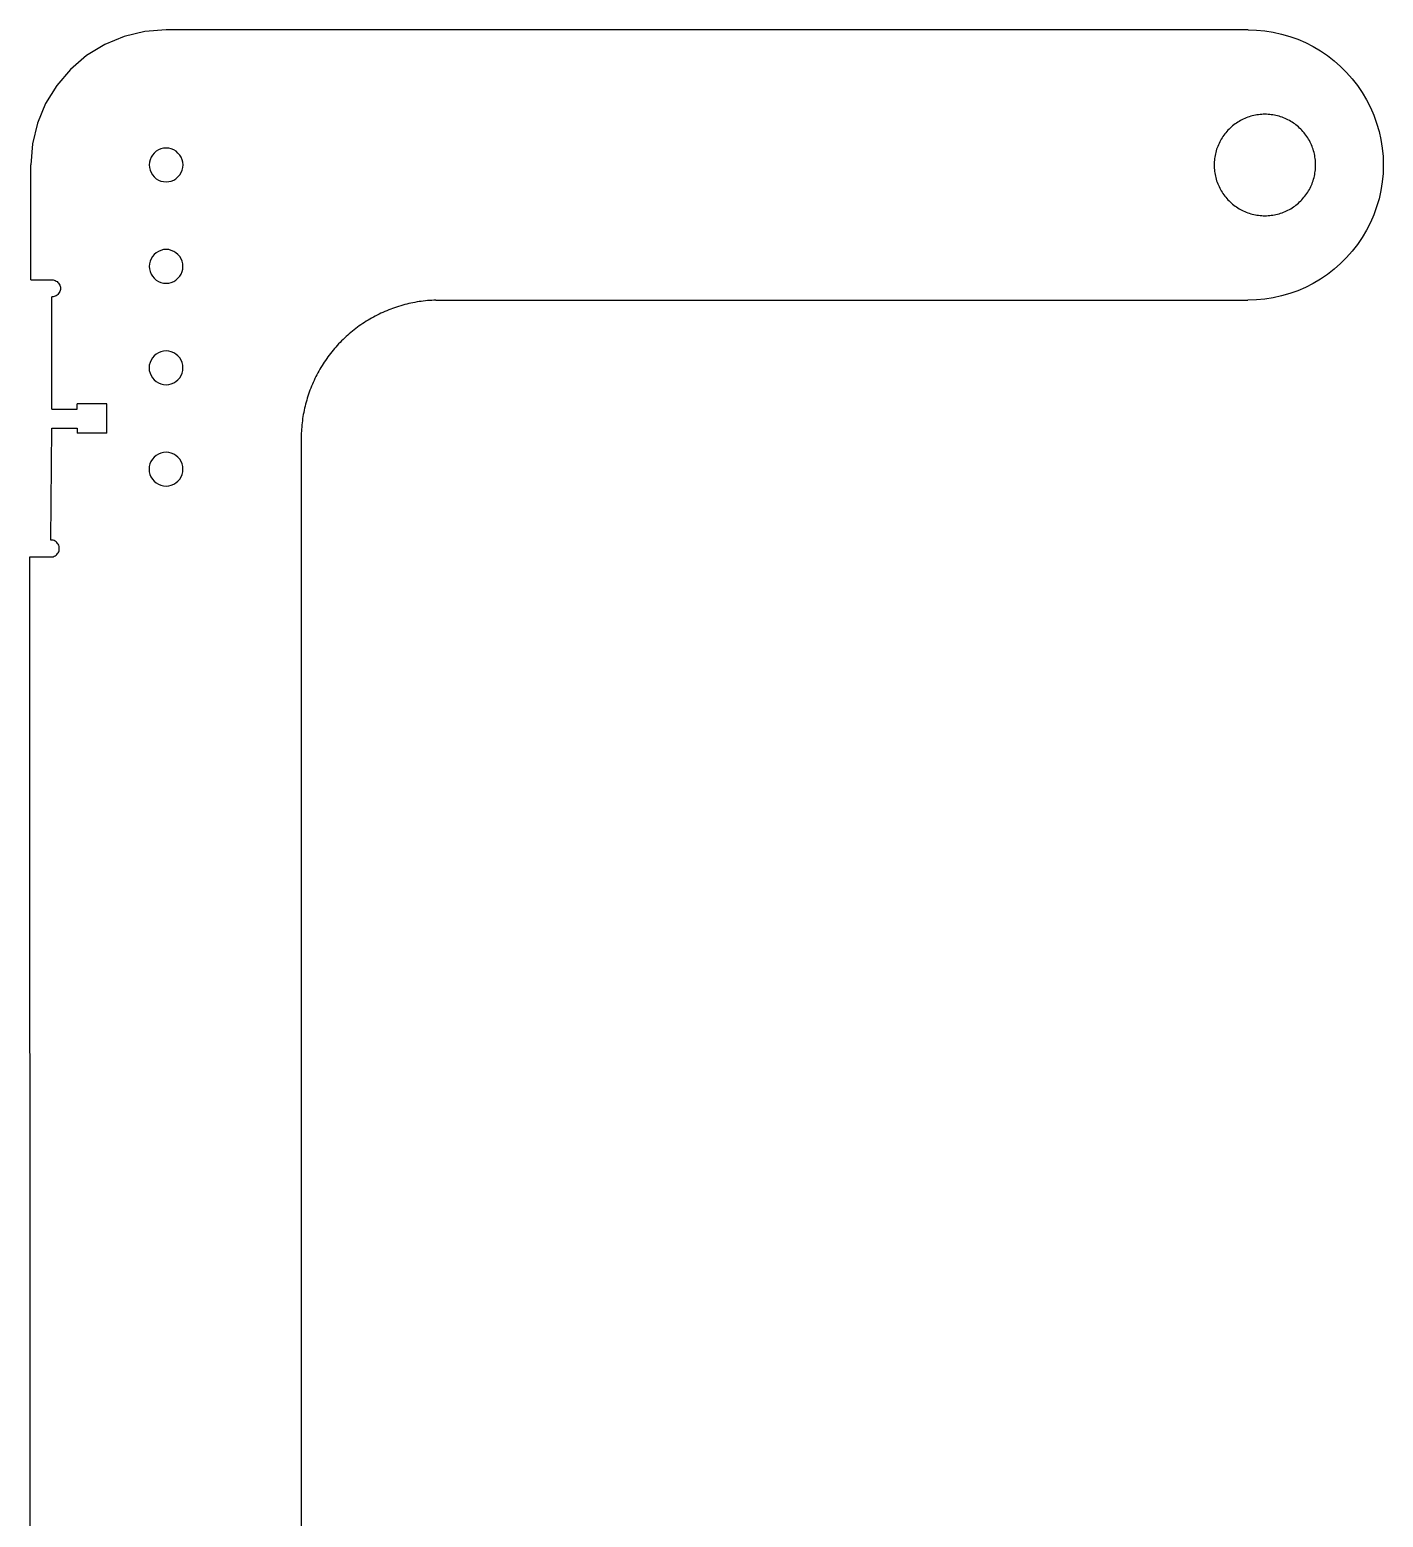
# Model space of a CAD drawing. Extents: x -100 to 100, y -46 to 46.
# Drawn here: x -99.7 to -79.69, y -23.92 to -1.92 of the extents above; entities that cross this region are included whole.
import ezdxf

# ---------------------------------------------------------------- set-up
doc = ezdxf.new("R2010")
doc.units = 0
doc.header["$MEASUREMENT"] = 0
doc.layers.get('0').update_dxf_attribs({"linetype": 'CONTINUOUS'})

msp = doc.modelspace()

# ---------------------------------------------------------------- linework, layer by layer
for p, q in [((-98.001, -1.941), (-98.306, -2.014)), ((-97.688, -1.916), (-98.001, -1.941)), ((-81.688, -1.917), (-97.688, -1.916)), ((-81.688, -1.917), (-81.563, -1.921)), ((-81.563, -1.921), (-81.438, -1.933)), ((-81.438, -1.933), (-81.314, -1.953)), ((-81.314, -1.953), (-81.191, -1.98)), ((-81.191, -1.98), (-81.07, -2.015)), ((-98.596, -2.134), (-98.864, -2.298)), ((-98.306, -2.014), (-98.596, -2.134)), ((-81.07, -2.015), (-80.952, -2.058)), ((-80.952, -2.058), (-80.837, -2.107)), ((-80.837, -2.107), (-80.725, -2.165)), ((-80.725, -2.165), (-80.617, -2.228)), ((-98.864, -2.298), (-99.103, -2.502)), ((-80.617, -2.228), (-80.513, -2.299)), ((-80.513, -2.299), (-80.413, -2.376)), ((-80.413, -2.376), (-80.319, -2.459)), ((-99.103, -2.502), (-99.306, -2.741)), ((-80.319, -2.459), (-80.23, -2.548)), ((-80.23, -2.548), (-80.147, -2.642)), ((-99.306, -2.741), (-99.47, -3.008)), ((-80.147, -2.642), (-80.07, -2.742)), ((-80.07, -2.742), (-80, -2.846)), ((-80, -2.846), (-79.936, -2.954)), ((-99.47, -3.008), (-99.591, -3.298)), ((-79.936, -2.954), (-79.879, -3.066)), ((-79.879, -3.066), (-79.829, -3.181)), ((-99.591, -3.298), (-99.664, -3.603)), ((-81.86, -3.297), (-81.879, -3.31)), ((-81.84, -3.284), (-81.86, -3.297)), ((-81.82, -3.271), (-81.84, -3.284)), ((-81.8, -3.26), (-81.82, -3.271)), ((-81.779, -3.249), (-81.8, -3.26)), ((-81.758, -3.238), (-81.779, -3.249)), ((-81.736, -3.229), (-81.758, -3.238)), ((-81.714, -3.22), (-81.736, -3.229)), ((-81.692, -3.211), (-81.714, -3.22)), ((-81.67, -3.204), (-81.692, -3.211)), ((-81.648, -3.197), (-81.67, -3.204)), ((-81.625, -3.191), (-81.648, -3.197)), ((-81.602, -3.185), (-81.625, -3.191)), ((-81.579, -3.18), (-81.602, -3.185)), ((-81.556, -3.176), (-81.579, -3.18)), ((-81.532, -3.173), (-81.556, -3.176)), ((-81.509, -3.17), (-81.532, -3.173)), ((-81.485, -3.169), (-81.509, -3.17)), ((-81.462, -3.167), (-81.485, -3.169)), ((-81.438, -3.167), (-81.462, -3.167)), ((-81.415, -3.167), (-81.438, -3.167)), ((-81.391, -3.169), (-81.415, -3.167)), ((-81.368, -3.17), (-81.391, -3.169)), ((-81.344, -3.173), (-81.368, -3.17)), ((-81.321, -3.176), (-81.344, -3.173)), ((-81.298, -3.18), (-81.321, -3.176)), ((-81.275, -3.185), (-81.298, -3.18)), ((-81.252, -3.191), (-81.275, -3.185)), ((-81.229, -3.197), (-81.252, -3.191)), ((-81.207, -3.204), (-81.229, -3.197)), ((-81.184, -3.211), (-81.207, -3.204)), ((-81.162, -3.22), (-81.184, -3.211)), ((-81.14, -3.229), (-81.162, -3.22)), ((-81.119, -3.238), (-81.14, -3.229)), ((-81.098, -3.249), (-81.119, -3.238)), ((-81.077, -3.26), (-81.098, -3.249)), ((-81.057, -3.272), (-81.077, -3.26)), ((-81.036, -3.284), (-81.057, -3.272)), ((-81.017, -3.297), (-81.036, -3.284)), ((-80.998, -3.31), (-81.017, -3.297)), ((-79.829, -3.181), (-79.786, -3.299)), ((-79.786, -3.299), (-79.751, -3.42)), ((-82.072, -3.515), (-82.084, -3.535)), ((-82.059, -3.495), (-82.072, -3.515)), ((-82.045, -3.476), (-82.059, -3.495)), ((-82.031, -3.457), (-82.045, -3.476)), ((-82.016, -3.439), (-82.031, -3.457)), ((-82.001, -3.421), (-82.016, -3.439)), ((-81.985, -3.404), (-82.001, -3.421)), ((-81.969, -3.387), (-81.985, -3.404)), ((-81.952, -3.37), (-81.969, -3.387)), ((-81.934, -3.354), (-81.952, -3.37)), ((-81.916, -3.339), (-81.934, -3.354)), ((-81.898, -3.324), (-81.916, -3.339)), ((-81.879, -3.31), (-81.898, -3.324)), ((-80.979, -3.324), (-80.998, -3.31)), ((-80.96, -3.339), (-80.979, -3.324)), ((-80.942, -3.354), (-80.96, -3.339)), ((-80.925, -3.37), (-80.942, -3.354)), ((-80.908, -3.387), (-80.925, -3.37)), ((-80.892, -3.404), (-80.908, -3.387)), ((-80.876, -3.421), (-80.892, -3.404)), ((-80.86, -3.439), (-80.876, -3.421)), ((-80.846, -3.457), (-80.86, -3.439)), ((-80.832, -3.476), (-80.846, -3.457)), ((-80.818, -3.496), (-80.832, -3.476)), ((-80.805, -3.515), (-80.818, -3.496)), ((-80.793, -3.535), (-80.805, -3.515)), ((-79.751, -3.42), (-79.724, -3.542)), ((-99.664, -3.603), (-99.688, -3.916)), ((-97.865, -3.74), (-97.891, -3.769)), ((-97.835, -3.714), (-97.865, -3.74)), ((-97.802, -3.694), (-97.835, -3.714)), ((-97.766, -3.679), (-97.802, -3.694)), ((-97.728, -3.669), (-97.766, -3.679)), ((-97.688, -3.666), (-97.728, -3.669)), ((-97.649, -3.669), (-97.688, -3.666)), ((-97.611, -3.679), (-97.649, -3.669)), ((-97.575, -3.694), (-97.611, -3.679)), ((-97.541, -3.714), (-97.575, -3.694)), ((-97.512, -3.74), (-97.541, -3.714)), ((-97.486, -3.769), (-97.512, -3.74)), ((-82.165, -3.73), (-82.17, -3.753)), ((-82.159, -3.708), (-82.165, -3.73)), ((-82.152, -3.685), (-82.159, -3.708)), ((-82.144, -3.663), (-82.152, -3.685)), ((-82.136, -3.641), (-82.144, -3.663)), ((-82.127, -3.619), (-82.136, -3.641)), ((-82.117, -3.598), (-82.127, -3.619)), ((-82.107, -3.576), (-82.117, -3.598)), ((-82.096, -3.556), (-82.107, -3.576)), ((-82.084, -3.535), (-82.096, -3.556)), ((-80.781, -3.556), (-80.793, -3.535)), ((-80.77, -3.577), (-80.781, -3.556)), ((-80.76, -3.598), (-80.77, -3.577)), ((-80.75, -3.619), (-80.76, -3.598)), ((-80.741, -3.641), (-80.75, -3.619)), ((-80.733, -3.663), (-80.741, -3.641)), ((-80.725, -3.685), (-80.733, -3.663)), ((-80.718, -3.708), (-80.725, -3.685)), ((-80.712, -3.731), (-80.718, -3.708)), ((-80.706, -3.753), (-80.712, -3.731)), ((-79.724, -3.542), (-79.704, -3.667)), ((-79.704, -3.667), (-79.692, -3.792)), ((-99.689, -5.616), (-99.688, -3.916)), ((-97.935, -3.877), (-97.938, -3.916)), ((-97.938, -3.916), (-97.935, -3.955)), ((-97.926, -3.839), (-97.935, -3.877)), ((-97.935, -3.955), (-97.926, -3.994)), ((-97.911, -3.803), (-97.926, -3.839)), ((-97.891, -3.769), (-97.911, -3.803)), ((-97.466, -3.803), (-97.486, -3.769)), ((-97.451, -3.839), (-97.466, -3.803)), ((-97.442, -3.877), (-97.451, -3.839)), ((-97.451, -3.994), (-97.442, -3.956)), ((-97.438, -3.916), (-97.442, -3.877)), ((-97.442, -3.956), (-97.438, -3.916)), ((-82.187, -3.87), (-82.188, -3.893)), ((-82.188, -3.893), (-82.188, -3.917)), ((-82.188, -3.917), (-82.188, -3.941)), ((-82.188, -3.941), (-82.187, -3.964)), ((-82.185, -3.846), (-82.187, -3.87)), ((-82.182, -3.823), (-82.185, -3.846)), ((-82.179, -3.8), (-82.182, -3.823)), ((-82.175, -3.776), (-82.179, -3.8)), ((-82.17, -3.753), (-82.175, -3.776)), ((-80.702, -3.777), (-80.706, -3.753)), ((-80.698, -3.8), (-80.702, -3.777)), ((-80.694, -3.823), (-80.698, -3.8)), ((-80.692, -3.847), (-80.694, -3.823)), ((-80.69, -3.87), (-80.692, -3.847)), ((-80.689, -3.894), (-80.69, -3.87)), ((-80.69, -3.964), (-80.689, -3.941)), ((-80.688, -3.917), (-80.689, -3.894)), ((-80.689, -3.941), (-80.688, -3.917)), ((-79.692, -3.792), (-79.688, -3.917)), ((-79.688, -3.917), (-79.692, -4.043)), ((-97.926, -3.994), (-97.911, -4.03)), ((-97.911, -4.03), (-97.891, -4.063)), ((-97.891, -4.063), (-97.865, -4.093)), ((-97.865, -4.093), (-97.835, -4.119)), ((-97.835, -4.119), (-97.802, -4.139)), ((-97.802, -4.139), (-97.766, -4.154)), ((-97.766, -4.154), (-97.728, -4.163)), ((-97.728, -4.163), (-97.688, -4.166)), ((-97.688, -4.166), (-97.649, -4.163)), ((-97.649, -4.163), (-97.611, -4.154)), ((-97.611, -4.154), (-97.575, -4.139)), ((-97.575, -4.139), (-97.542, -4.119)), ((-97.542, -4.119), (-97.512, -4.093)), ((-97.512, -4.093), (-97.486, -4.063)), ((-97.486, -4.063), (-97.466, -4.03)), ((-97.466, -4.03), (-97.451, -3.994)), ((-82.187, -3.964), (-82.185, -3.988)), ((-82.185, -3.988), (-82.182, -4.011)), ((-82.182, -4.011), (-82.179, -4.034)), ((-82.179, -4.034), (-82.175, -4.057)), ((-82.175, -4.057), (-82.17, -4.081)), ((-82.17, -4.081), (-82.165, -4.103)), ((-82.165, -4.103), (-82.159, -4.126)), ((-82.159, -4.126), (-82.152, -4.149)), ((-82.152, -4.149), (-82.144, -4.171)), ((-82.144, -4.171), (-82.136, -4.193)), ((-80.741, -4.193), (-80.733, -4.171)), ((-80.733, -4.171), (-80.725, -4.149)), ((-80.725, -4.149), (-80.718, -4.126)), ((-80.718, -4.126), (-80.712, -4.104)), ((-80.712, -4.104), (-80.706, -4.081)), ((-80.706, -4.081), (-80.702, -4.058)), ((-80.702, -4.058), (-80.698, -4.034)), ((-80.698, -4.034), (-80.694, -4.011)), ((-80.694, -4.011), (-80.692, -3.988)), ((-80.692, -3.988), (-80.69, -3.964)), ((-79.704, -4.168), (-79.724, -4.292)), ((-79.692, -4.043), (-79.704, -4.168)), ((-82.136, -4.193), (-82.127, -4.215)), ((-82.127, -4.215), (-82.117, -4.236)), ((-82.117, -4.236), (-82.107, -4.257)), ((-82.107, -4.257), (-82.096, -4.278)), ((-82.096, -4.278), (-82.084, -4.299)), ((-82.084, -4.299), (-82.072, -4.319)), ((-82.072, -4.319), (-82.059, -4.339)), ((-82.059, -4.339), (-82.045, -4.358)), ((-82.045, -4.358), (-82.031, -4.377)), ((-82.031, -4.377), (-82.016, -4.395)), ((-82.016, -4.395), (-82.001, -4.413)), ((-80.876, -4.413), (-80.861, -4.395)), ((-80.861, -4.395), (-80.846, -4.377)), ((-80.846, -4.377), (-80.832, -4.358)), ((-80.832, -4.358), (-80.818, -4.339)), ((-80.818, -4.339), (-80.805, -4.319)), ((-80.805, -4.319), (-80.793, -4.299)), ((-80.793, -4.299), (-80.781, -4.278)), ((-80.781, -4.278), (-80.77, -4.258)), ((-80.77, -4.258), (-80.76, -4.236)), ((-80.76, -4.236), (-80.75, -4.215)), ((-80.75, -4.215), (-80.741, -4.193)), ((-79.724, -4.292), (-79.751, -4.415)), ((-82.001, -4.413), (-81.985, -4.43)), ((-81.985, -4.43), (-81.969, -4.447)), ((-81.969, -4.447), (-81.952, -4.464)), ((-81.952, -4.464), (-81.934, -4.48)), ((-81.934, -4.48), (-81.917, -4.495)), ((-81.917, -4.495), (-81.898, -4.51)), ((-81.898, -4.51), (-81.879, -4.524)), ((-81.879, -4.524), (-81.86, -4.537)), ((-81.86, -4.537), (-81.84, -4.55)), ((-81.84, -4.55), (-81.82, -4.563)), ((-81.82, -4.563), (-81.8, -4.574)), ((-81.8, -4.574), (-81.779, -4.585)), ((-81.779, -4.585), (-81.758, -4.596)), ((-81.758, -4.596), (-81.736, -4.605)), ((-81.736, -4.605), (-81.715, -4.614)), ((-81.715, -4.614), (-81.692, -4.623)), ((-81.184, -4.623), (-81.162, -4.614)), ((-81.162, -4.614), (-81.141, -4.605)), ((-81.141, -4.605), (-81.119, -4.596)), ((-81.119, -4.596), (-81.098, -4.585)), ((-81.098, -4.585), (-81.077, -4.574)), ((-81.077, -4.574), (-81.057, -4.563)), ((-81.057, -4.563), (-81.037, -4.55)), ((-81.037, -4.55), (-81.017, -4.537)), ((-81.017, -4.537), (-80.998, -4.524)), ((-80.998, -4.524), (-80.979, -4.51)), ((-80.979, -4.51), (-80.96, -4.495)), ((-80.96, -4.495), (-80.942, -4.48)), ((-80.942, -4.48), (-80.925, -4.464)), ((-80.925, -4.464), (-80.908, -4.447)), ((-80.908, -4.447), (-80.892, -4.43)), ((-80.892, -4.43), (-80.876, -4.413)), ((-79.786, -4.535), (-79.829, -4.653)), ((-79.751, -4.415), (-79.786, -4.535)), ((-81.692, -4.623), (-81.67, -4.63)), ((-81.67, -4.63), (-81.648, -4.637)), ((-81.648, -4.637), (-81.625, -4.643)), ((-81.625, -4.643), (-81.602, -4.649)), ((-81.602, -4.649), (-81.579, -4.654)), ((-81.579, -4.654), (-81.556, -4.658)), ((-81.556, -4.658), (-81.532, -4.661)), ((-81.532, -4.661), (-81.509, -4.664)), ((-81.509, -4.664), (-81.486, -4.666)), ((-81.486, -4.666), (-81.462, -4.667)), ((-81.462, -4.667), (-81.438, -4.667)), ((-81.438, -4.667), (-81.415, -4.667)), ((-81.415, -4.667), (-81.391, -4.666)), ((-81.391, -4.666), (-81.368, -4.664)), ((-81.368, -4.664), (-81.344, -4.661)), ((-81.344, -4.661), (-81.321, -4.658)), ((-81.321, -4.658), (-81.298, -4.654)), ((-81.298, -4.654), (-81.275, -4.649)), ((-81.275, -4.649), (-81.252, -4.643)), ((-81.252, -4.643), (-81.229, -4.637)), ((-81.229, -4.637), (-81.207, -4.63)), ((-81.207, -4.63), (-81.184, -4.623)), ((-79.879, -4.769), (-79.936, -4.881)), ((-79.829, -4.653), (-79.879, -4.769)), ((-80, -4.989), (-80.071, -5.093)), ((-79.936, -4.881), (-80, -4.989)), ((-97.891, -5.269), (-97.911, -5.303)), ((-97.865, -5.24), (-97.891, -5.269)), ((-97.836, -5.214), (-97.865, -5.24)), ((-97.802, -5.194), (-97.836, -5.214)), ((-97.766, -5.179), (-97.802, -5.194)), ((-97.728, -5.169), (-97.766, -5.179)), ((-97.689, -5.166), (-97.728, -5.169)), ((-97.649, -5.169), (-97.689, -5.166)), ((-97.611, -5.179), (-97.649, -5.169)), ((-97.575, -5.194), (-97.611, -5.179)), ((-97.542, -5.214), (-97.575, -5.194)), ((-97.512, -5.24), (-97.542, -5.214)), ((-97.486, -5.269), (-97.512, -5.24)), ((-97.466, -5.303), (-97.486, -5.269)), ((-80.148, -5.192), (-80.231, -5.286)), ((-80.071, -5.093), (-80.148, -5.192)), ((-97.935, -5.377), (-97.939, -5.416)), ((-97.939, -5.416), (-97.935, -5.455)), ((-97.926, -5.339), (-97.935, -5.377)), ((-97.935, -5.455), (-97.926, -5.494)), ((-97.911, -5.303), (-97.926, -5.339)), ((-97.926, -5.494), (-97.911, -5.53)), ((-97.451, -5.339), (-97.466, -5.303)), ((-97.466, -5.53), (-97.451, -5.494)), ((-97.442, -5.377), (-97.451, -5.339)), ((-97.451, -5.494), (-97.442, -5.456)), ((-97.439, -5.416), (-97.442, -5.377)), ((-97.442, -5.456), (-97.439, -5.416)), ((-80.414, -5.458), (-80.513, -5.535)), ((-80.319, -5.375), (-80.414, -5.458)), ((-80.231, -5.286), (-80.319, -5.375)), ((-99.689, -5.616), (-99.376, -5.616)), ((-99.376, -5.616), (-99.36, -5.617)), ((-99.36, -5.617), (-99.344, -5.621)), ((-99.344, -5.621), (-99.328, -5.626)), ((-99.328, -5.626), (-99.314, -5.633)), ((-99.314, -5.633), (-99.3, -5.642)), ((-99.3, -5.642), (-99.288, -5.653)), ((-99.288, -5.653), (-99.277, -5.665)), ((-99.277, -5.665), (-99.268, -5.679)), ((-99.268, -5.679), (-99.261, -5.693)), ((-99.261, -5.693), (-99.255, -5.709)), ((-99.255, -5.709), (-99.252, -5.725)), ((-97.911, -5.53), (-97.891, -5.563)), ((-97.891, -5.563), (-97.865, -5.593)), ((-97.865, -5.593), (-97.836, -5.619)), ((-97.836, -5.619), (-97.802, -5.639)), ((-97.802, -5.639), (-97.766, -5.654)), ((-97.766, -5.654), (-97.728, -5.663)), ((-97.728, -5.663), (-97.689, -5.666)), ((-97.689, -5.666), (-97.649, -5.663)), ((-97.649, -5.663), (-97.611, -5.654)), ((-97.611, -5.654), (-97.575, -5.639)), ((-97.575, -5.639), (-97.542, -5.619)), ((-97.542, -5.619), (-97.512, -5.593)), ((-97.512, -5.593), (-97.486, -5.563)), ((-97.486, -5.563), (-97.466, -5.53)), ((-80.725, -5.67), (-80.837, -5.727)), ((-80.617, -5.606), (-80.725, -5.67)), ((-80.513, -5.535), (-80.617, -5.606)), ((-99.36, -5.865), (-99.376, -5.866)), ((-99.376, -7.526), (-99.376, -5.866)), ((-99.344, -5.862), (-99.36, -5.865)), ((-99.328, -5.857), (-99.344, -5.862)), ((-99.314, -5.85), (-99.328, -5.857)), ((-99.3, -5.84), (-99.314, -5.85)), ((-99.288, -5.83), (-99.3, -5.84)), ((-99.277, -5.817), (-99.288, -5.83)), ((-99.268, -5.804), (-99.277, -5.817)), ((-99.261, -5.789), (-99.268, -5.804)), ((-99.255, -5.774), (-99.261, -5.789)), ((-99.252, -5.758), (-99.255, -5.774)), ((-99.252, -5.725), (-99.251, -5.741)), ((-99.251, -5.741), (-99.252, -5.758)), ((-93.946, -5.938), (-93.977, -5.943)), ((-93.915, -5.934), (-93.946, -5.938)), ((-93.884, -5.93), (-93.915, -5.934)), ((-93.854, -5.927), (-93.884, -5.93)), ((-93.823, -5.923), (-93.854, -5.927)), ((-93.792, -5.921), (-93.823, -5.923)), ((-93.76, -5.919), (-93.792, -5.921)), ((-93.729, -5.917), (-93.76, -5.919)), ((-93.698, -5.916), (-93.729, -5.917)), ((-93.698, -5.916), (-81.689, -5.917)), ((-81.563, -5.913), (-81.689, -5.917)), ((-81.438, -5.901), (-81.563, -5.913)), ((-81.314, -5.882), (-81.438, -5.901)), ((-81.191, -5.854), (-81.314, -5.882)), ((-81.071, -5.819), (-81.191, -5.854)), ((-80.952, -5.777), (-81.071, -5.819)), ((-80.837, -5.727), (-80.952, -5.777)), ((-94.594, -6.151), (-94.621, -6.166)), ((-94.566, -6.137), (-94.594, -6.151)), ((-94.538, -6.123), (-94.566, -6.137)), ((-94.51, -6.109), (-94.538, -6.123)), ((-94.482, -6.096), (-94.51, -6.109)), ((-94.453, -6.084), (-94.482, -6.096)), ((-94.425, -6.072), (-94.453, -6.084)), ((-94.396, -6.06), (-94.425, -6.072)), ((-94.367, -6.049), (-94.396, -6.06)), ((-94.338, -6.038), (-94.367, -6.049)), ((-94.308, -6.027), (-94.338, -6.038)), ((-94.279, -6.018), (-94.308, -6.027)), ((-94.249, -6.008), (-94.279, -6.018)), ((-94.219, -5.999), (-94.249, -6.008)), ((-94.189, -5.99), (-94.219, -5.999)), ((-94.159, -5.982), (-94.189, -5.99)), ((-94.129, -5.975), (-94.159, -5.982)), ((-94.099, -5.967), (-94.129, -5.975)), ((-94.069, -5.961), (-94.099, -5.967)), ((-94.038, -5.954), (-94.069, -5.961)), ((-94.008, -5.949), (-94.038, -5.954)), ((-93.977, -5.943), (-94.008, -5.949)), ((-94.931, -6.373), (-94.955, -6.393)), ((-94.907, -6.354), (-94.931, -6.373)), ((-94.882, -6.335), (-94.907, -6.354)), ((-94.857, -6.316), (-94.882, -6.335)), ((-94.832, -6.298), (-94.857, -6.316)), ((-94.807, -6.28), (-94.832, -6.298)), ((-94.781, -6.262), (-94.807, -6.28)), ((-94.755, -6.245), (-94.781, -6.262)), ((-94.729, -6.228), (-94.755, -6.245)), ((-94.702, -6.212), (-94.729, -6.228)), ((-94.675, -6.196), (-94.702, -6.212)), ((-94.648, -6.181), (-94.675, -6.196)), ((-94.621, -6.166), (-94.648, -6.181)), ((-95.157, -6.587), (-95.178, -6.61)), ((-95.136, -6.564), (-95.157, -6.587)), ((-95.114, -6.541), (-95.136, -6.564)), ((-95.093, -6.519), (-95.114, -6.541)), ((-95.071, -6.497), (-95.093, -6.519)), ((-95.048, -6.476), (-95.071, -6.497)), ((-95.025, -6.454), (-95.048, -6.476)), ((-95.002, -6.434), (-95.025, -6.454)), ((-94.979, -6.413), (-95.002, -6.434)), ((-94.955, -6.393), (-94.979, -6.413)), ((-97.911, -6.803), (-97.926, -6.839)), ((-97.891, -6.769), (-97.911, -6.803)), ((-97.865, -6.74), (-97.891, -6.769)), ((-97.836, -6.714), (-97.865, -6.74)), ((-97.802, -6.694), (-97.836, -6.714)), ((-97.766, -6.679), (-97.802, -6.694)), ((-97.728, -6.669), (-97.766, -6.679)), ((-97.689, -6.666), (-97.728, -6.669)), ((-97.65, -6.669), (-97.689, -6.666)), ((-97.611, -6.679), (-97.65, -6.669)), ((-97.575, -6.694), (-97.611, -6.679)), ((-97.542, -6.714), (-97.575, -6.694)), ((-97.512, -6.74), (-97.542, -6.714)), ((-97.486, -6.769), (-97.512, -6.74)), ((-97.466, -6.803), (-97.486, -6.769)), ((-97.451, -6.839), (-97.466, -6.803)), ((-95.331, -6.806), (-95.348, -6.832)), ((-95.313, -6.781), (-95.331, -6.806)), ((-95.295, -6.755), (-95.313, -6.781)), ((-95.276, -6.73), (-95.295, -6.755)), ((-95.257, -6.706), (-95.276, -6.73)), ((-95.238, -6.681), (-95.257, -6.706)), ((-95.218, -6.657), (-95.238, -6.681)), ((-95.198, -6.633), (-95.218, -6.657)), ((-95.178, -6.61), (-95.198, -6.633)), ((-97.936, -6.877), (-97.939, -6.916)), ((-97.939, -6.916), (-97.936, -6.955)), ((-97.926, -6.839), (-97.936, -6.877)), ((-97.936, -6.955), (-97.926, -6.994)), ((-97.926, -6.994), (-97.911, -7.03)), ((-97.911, -7.03), (-97.891, -7.063)), ((-97.486, -7.063), (-97.466, -7.03)), ((-97.466, -7.03), (-97.451, -6.994)), ((-97.442, -6.877), (-97.451, -6.839)), ((-97.451, -6.994), (-97.442, -6.956)), ((-97.439, -6.916), (-97.442, -6.877)), ((-97.442, -6.956), (-97.439, -6.916)), ((-95.459, -7.02), (-95.473, -7.047)), ((-95.444, -6.992), (-95.459, -7.02)), ((-95.429, -6.965), (-95.444, -6.992)), ((-95.414, -6.938), (-95.429, -6.965)), ((-95.398, -6.911), (-95.414, -6.938)), ((-95.382, -6.884), (-95.398, -6.911)), ((-95.365, -6.858), (-95.382, -6.884)), ((-95.348, -6.832), (-95.365, -6.858)), ((-97.891, -7.063), (-97.865, -7.093)), ((-97.865, -7.093), (-97.836, -7.119)), ((-97.836, -7.119), (-97.802, -7.139)), ((-97.802, -7.139), (-97.766, -7.154)), ((-97.766, -7.154), (-97.728, -7.163)), ((-97.728, -7.163), (-97.689, -7.166)), ((-97.689, -7.166), (-97.65, -7.163)), ((-97.65, -7.163), (-97.611, -7.154)), ((-97.611, -7.154), (-97.575, -7.139)), ((-97.575, -7.139), (-97.542, -7.119)), ((-97.542, -7.119), (-97.512, -7.093)), ((-97.512, -7.093), (-97.486, -7.063)), ((-95.56, -7.247), (-95.571, -7.276)), ((-95.549, -7.218), (-95.56, -7.247)), ((-95.537, -7.189), (-95.549, -7.218)), ((-95.525, -7.16), (-95.537, -7.189)), ((-95.513, -7.132), (-95.525, -7.16)), ((-95.5, -7.103), (-95.513, -7.132)), ((-95.487, -7.075), (-95.5, -7.103)), ((-95.473, -7.047), (-95.487, -7.075)), ((-99.001, -7.526), (-99.001, -7.448)), ((-98.564, -7.448), (-99.001, -7.448)), ((-98.564, -7.885), (-98.564, -7.448)), ((-95.626, -7.455), (-95.633, -7.485)), ((-95.618, -7.424), (-95.626, -7.455)), ((-95.609, -7.395), (-95.618, -7.424)), ((-95.6, -7.365), (-95.609, -7.395)), ((-95.591, -7.335), (-95.6, -7.365)), ((-95.581, -7.305), (-95.591, -7.335)), ((-95.571, -7.276), (-95.581, -7.305)), ((-99.376, -7.526), (-99.001, -7.526)), ((-95.673, -7.699), (-95.677, -7.73)), ((-95.669, -7.668), (-95.673, -7.699)), ((-95.664, -7.637), (-95.669, -7.668)), ((-95.659, -7.607), (-95.664, -7.637)), ((-95.653, -7.576), (-95.659, -7.607)), ((-95.647, -7.545), (-95.653, -7.576)), ((-95.64, -7.515), (-95.647, -7.545)), ((-95.633, -7.485), (-95.64, -7.515)), ((-99.392, -9.464), (-99.376, -7.807)), ((-99.376, -7.807), (-99.001, -7.807)), ((-99.001, -7.807), (-99.001, -7.885)), ((-98.564, -7.885), (-99.001, -7.885)), ((-95.69, -7.916), (-95.692, -39.916)), ((-95.689, -7.885), (-95.69, -7.916)), ((-95.687, -7.854), (-95.689, -7.885)), ((-95.685, -7.823), (-95.687, -7.854)), ((-95.683, -7.792), (-95.685, -7.823)), ((-95.68, -7.761), (-95.683, -7.792)), ((-95.677, -7.73), (-95.68, -7.761)), ((-97.927, -8.339), (-97.936, -8.377)), ((-97.912, -8.303), (-97.927, -8.339)), ((-97.891, -8.269), (-97.912, -8.303)), ((-97.866, -8.24), (-97.891, -8.269)), ((-97.836, -8.214), (-97.866, -8.24)), ((-97.802, -8.194), (-97.836, -8.214)), ((-97.766, -8.179), (-97.802, -8.194)), ((-97.728, -8.169), (-97.766, -8.179)), ((-97.689, -8.166), (-97.728, -8.169)), ((-97.65, -8.169), (-97.689, -8.166)), ((-97.612, -8.179), (-97.65, -8.169)), ((-97.575, -8.194), (-97.612, -8.179)), ((-97.542, -8.214), (-97.575, -8.194)), ((-97.512, -8.24), (-97.542, -8.214)), ((-97.487, -8.269), (-97.512, -8.24)), ((-97.466, -8.303), (-97.487, -8.269)), ((-97.451, -8.339), (-97.466, -8.303)), ((-97.442, -8.377), (-97.451, -8.339)), ((-97.936, -8.377), (-97.939, -8.416)), ((-97.939, -8.416), (-97.936, -8.455)), ((-97.936, -8.455), (-97.927, -8.494)), ((-97.927, -8.494), (-97.912, -8.53)), ((-97.912, -8.53), (-97.891, -8.563)), ((-97.891, -8.563), (-97.866, -8.593)), ((-97.512, -8.593), (-97.487, -8.563)), ((-97.487, -8.563), (-97.466, -8.53)), ((-97.466, -8.53), (-97.451, -8.494)), ((-97.451, -8.494), (-97.442, -8.456)), ((-97.439, -8.416), (-97.442, -8.377)), ((-97.442, -8.456), (-97.439, -8.416)), ((-97.866, -8.593), (-97.836, -8.619)), ((-97.836, -8.619), (-97.802, -8.639)), ((-97.802, -8.639), (-97.766, -8.654)), ((-97.766, -8.654), (-97.728, -8.663)), ((-97.728, -8.663), (-97.689, -8.666)), ((-97.689, -8.666), (-97.65, -8.663)), ((-97.65, -8.663), (-97.612, -8.654)), ((-97.612, -8.654), (-97.575, -8.639)), ((-97.575, -8.639), (-97.542, -8.619)), ((-97.542, -8.619), (-97.512, -8.593)), ((-99.375, -9.465), (-99.392, -9.464)), ((-99.359, -9.468), (-99.375, -9.465)), ((-99.344, -9.473), (-99.359, -9.468)), ((-99.329, -9.481), (-99.344, -9.473)), ((-99.316, -9.49), (-99.329, -9.481)), ((-99.303, -9.501), (-99.316, -9.49)), ((-99.316, -9.688), (-99.303, -9.677)), ((-99.293, -9.513), (-99.303, -9.501)), ((-99.303, -9.677), (-99.293, -9.665)), ((-99.284, -9.526), (-99.293, -9.513)), ((-99.293, -9.665), (-99.284, -9.651)), ((-99.276, -9.541), (-99.284, -9.526)), ((-99.284, -9.651), (-99.276, -9.637)), ((-99.271, -9.557), (-99.276, -9.541)), ((-99.276, -9.637), (-99.271, -9.621)), ((-99.268, -9.573), (-99.271, -9.557)), ((-99.271, -9.621), (-99.268, -9.605)), ((-99.267, -9.589), (-99.268, -9.573)), ((-99.268, -9.605), (-99.267, -9.589)), ((-99.704, -9.714), (-99.392, -9.714)), ((-99.691, -41.369), (-99.704, -9.714)), ((-99.392, -9.714), (-99.375, -9.713)), ((-99.375, -9.713), (-99.359, -9.71)), ((-99.359, -9.71), (-99.344, -9.704)), ((-99.344, -9.704), (-99.329, -9.697)), ((-99.329, -9.697), (-99.316, -9.688))]:
    msp.add_line(p, q)

doc.saveas('drawing.dxf')
